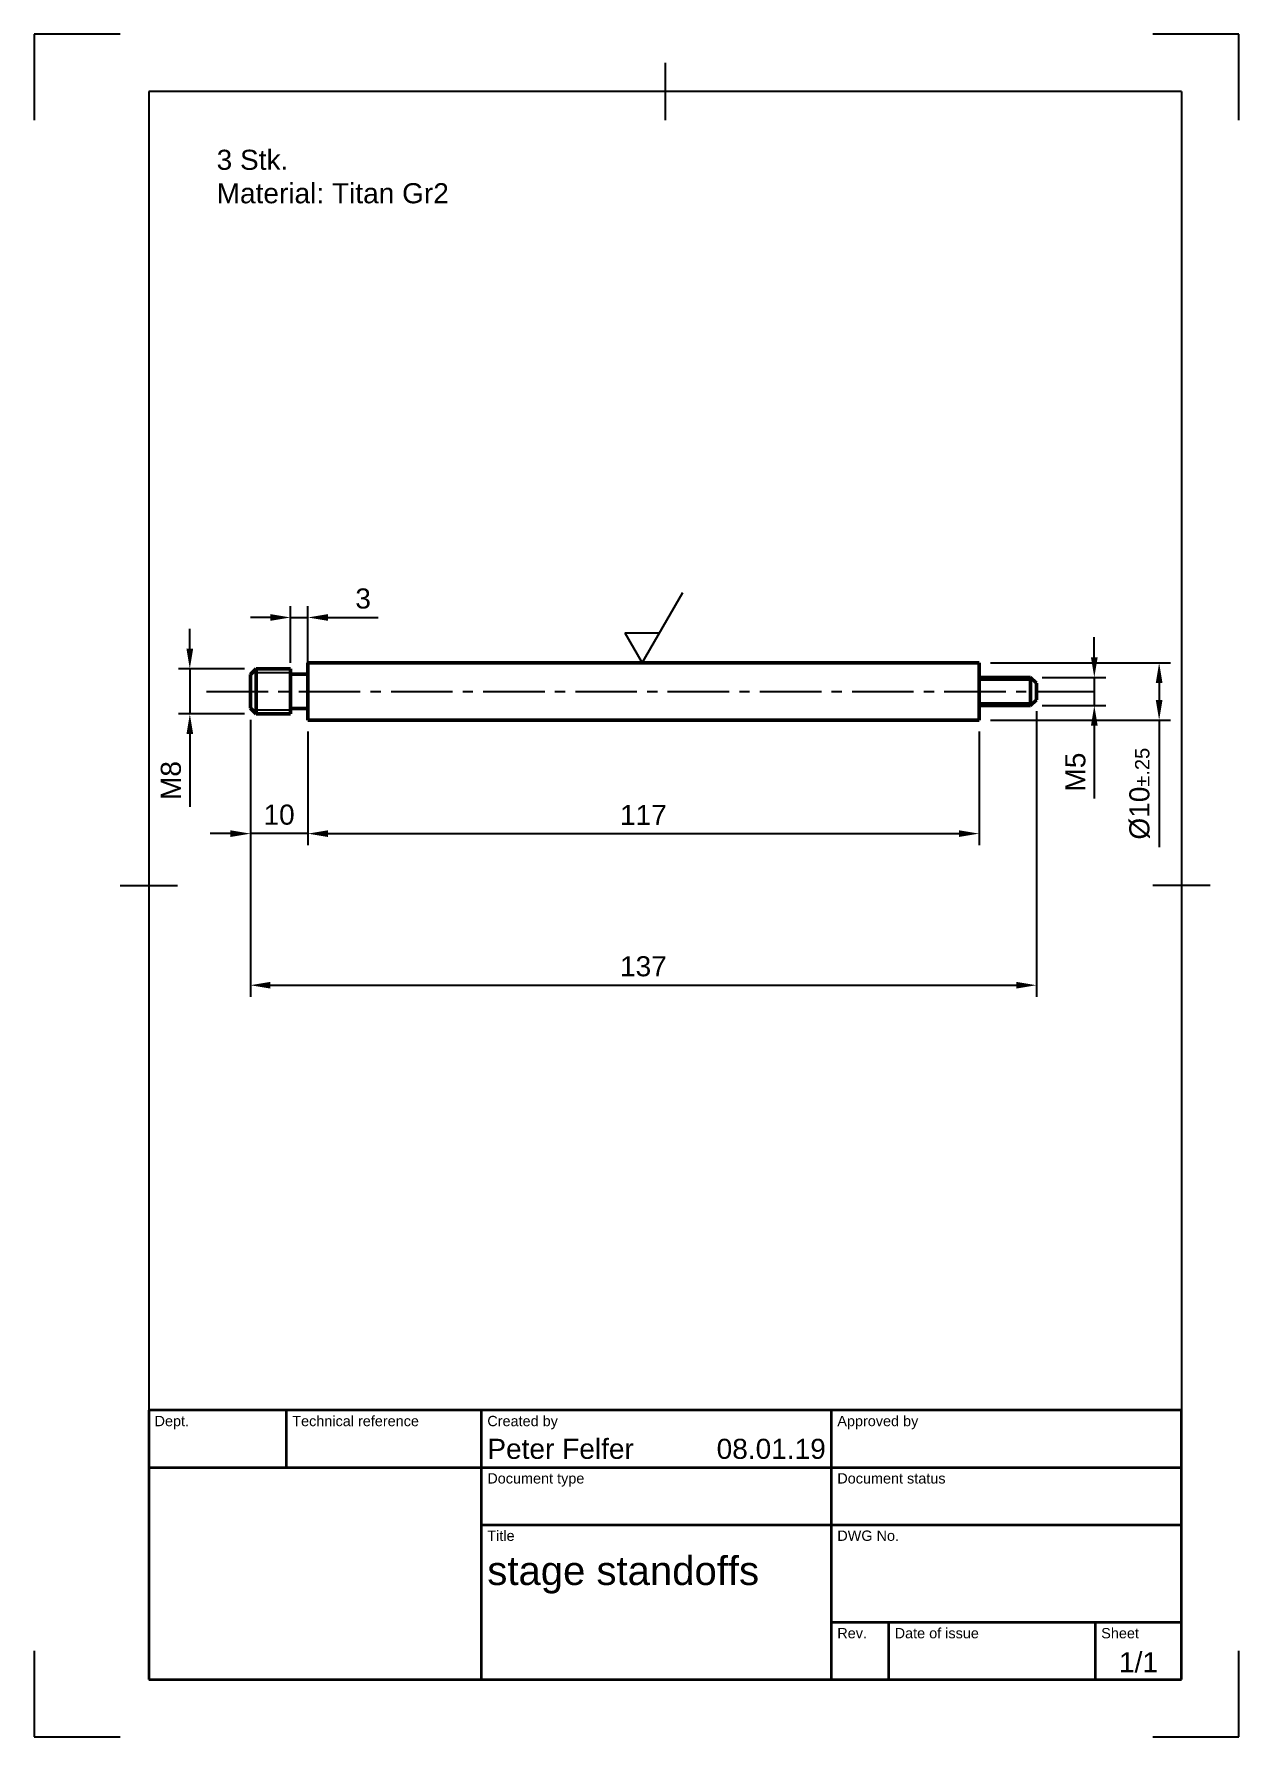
# Model space of a CAD drawing. Header units: millimetres. Extents: x 0 to 210, y 0 to 297.
import ezdxf
from ezdxf.enums import TextEntityAlignment as Align

# ---------------------------------------------------------------- set-up
doc = ezdxf.new("R2010")
doc.units = ezdxf.units.MM
doc.header["$LTSCALE"] = 0.75
doc.linetypes.add('CENTER2', pattern=[28.575, 19.05, -3.175, 3.175, -3.175])
for name, color, linetype, lineweight in [('Border', 7, 'Continuous', 25), ('FD_Dimensions', 7, 'Continuous', 25), ('GD&T Symbols', 7, 'Continuous', 25), ('Notes', 7, 'Continuous', 25), ('Smart Centers', 7, 'CENTER2', 25), ('TitleBlock', 7, 'Continuous', 35), ('Visible', 7, 'Continuous', 50), ('Visible Narrow', 7, 'Continuous', 25)]:
    doc.layers.add(name, color=color, linetype=linetype, lineweight=lineweight)
doc.styles.add('FusionTitle', font='')
doc.styles.get("Standard").update_dxf_attribs({"font": 'arial.ttf'})
doc.styles.get('FusionTitle').set_extended_font_data('Arial Unicode MS')
doc.dimstyles.new('Dim-ISO-25', dxfattribs={"dimtxt": 3.5, "dimasz": 3.5, "dimexe": 2, "dimexo": 2, "dimgap": 1.5, "dimtad": 1, "dimzin": 12, "dimdsep": 46, "dimtxsty": 'Standard', "dimcen": 0, "dimazin": 3, "dimtp": 0.1, "dimtm": 0.1, "dimtfac": 0.714, "dimtmove": 0, "dimatfit": 3, "dimfxl": 1, "dimtzin": 12, "dimarcsym": 0})

# ---------------------------------------------------------------- blocks, each defined once
blk = doc.blocks.new('ISO_A4(P)_SHEET')
at = {"layer": 'Border'}
for p, q in [((15, 297), (0, 297)), ((0, 297), (0, 282)), ((210, 297), (195, 297)), ((210, 282), (210, 297)), ((110, 292), (110, 282)), ((200, 287), (20, 287)), ((20, 287), (20, 10)), ((200, 287), (200, 10)), ((15, 148.5), (25, 148.5)), ((205, 148.5), (195, 148.5)), ((0, 15), (0, 0)), ((210, 0), (210, 15)), ((20, 10), (200, 10)), ((0, 0), (15, 0)), ((195, 0), (210, 0))]:
    blk.add_line(p, q, dxfattribs=at)
blk = doc.blocks.new('ISO_TITLEBLOCK')
at = {"layer": 'TitleBlock'}
for p, q in [((0, 47), (-180, 47)), ((-180, 47), (-180, 0)), ((-156, 37), (-156, 47)), ((-122, 0), (-122, 47)), ((-61, 0), (-61, 47)), ((0, 0), (0, 47)), ((-180, 37), (0, 37)), ((-122, 27), (0, 27)), ((-61, 10), (0, 10)), ((-51, 0), (-51, 10)), ((-15, 0), (-15, 10)), ((-180, 0), (0, 0))]:
    blk.add_line(p, q, dxfattribs=at)
at = {"layer": 'TitleBlock', "style": 'FusionTitle'}
for s, p in [('Dept.', (-179, 46)), ('Technical reference', (-155, 46)), ('Created by', (-121, 46)), ('Approved by', (-60, 46)), ('Document type', (-121, 36)), ('Document status', (-60, 36)), ('Title', (-121, 26)), ('DWG No.', (-60, 26)), ('Rev.', (-60, 9)), ('Date of issue', (-50, 9)), ('Sheet', (-14, 9))]:
    blk.add_text(s, height=1.8, dxfattribs=at).set_placement(p, align=Align.TOP_LEFT)
for tag, p, height in [('DEPT', (-179, 38.5), 3.5), ('TECHNICAL_REFERENCE', (-155, 38.5), 3.5), ('CREATED_BY', (-121, 38.5), 3.5), ('APPROVED_BY', (-60, 38.5), 3.5), ('DOCUMENT_TYPE', (-121, 28.5), 3.5), ('DOCUMENT_STATUS', (-60, 28.5), 3.5), ('TITLE_1', (-121, 16.5), 5), ('TITLE_2', (-121, 9), 5), ('TITLE_3', (-121, 1.5), 5), ('DATE_OF_ISSUE', (-50, 1.5), 3.5)]:
    blk.add_attdef(tag, p, '', height=height, dxfattribs=at)
for tag, p in [('CREATED_DATE', (-62, 38.5)), ('APPROVED_DATE', (-1, 38.5))]:
    blk.add_attdef(tag, text='', height=3.5, dxfattribs=at).set_placement(p, align=Align.RIGHT)
for tag, height, p in [('DRAWING_NUMBER', 5, (-30.5, 16.6)), ('REV', 3.5, (-56, 3.1)), ('SHEET', 3.5, (-7.5, 3.1))]:
    blk.add_attdef(tag, text='', height=height, dxfattribs=at).set_placement(p, align=Align.MIDDLE)
blk = doc.blocks.new('*U4')
at = {"layer": 'Smart Centers', "color": 0, "ltscale": 0.75, "transparency": 16777216}
blk.add_line((-76.137879, 0), (78.457869, 0), dxfattribs=at)
blk = doc.blocks.new('*D13')
at = {"layer": 'Defpoints', "color": 0, "transparency": 16777216}
for p in [(47.70181, 177.346299), (164.70181, 177.346299), (164.70181, 157.547309)]:
    blk.add_point(p, dxfattribs=at)
at = {"layer": 'FD_Dimensions', "lineweight": -2, "transparency": 16777216}
for p, q in [((47.70181, 175.346299), (47.70181, 155.547309)), ((164.70181, 175.346299), (164.70181, 155.547309)), ((51.20181, 157.547309), (161.20181, 157.547309))]:
    blk.add_line(p, q, dxfattribs=at)
at = {"layer": 'FD_Dimensions', "transparency": 16777216}
for points in [[(51.20181, 158.130643), (51.20181, 156.963976), (47.70181, 157.547309)], [(161.20181, 158.130643), (161.20181, 156.963976), (164.70181, 157.547309)]]:
    blk.add_solid(points, dxfattribs=at)
at = {"layer": 'FD_Dimensions', "color": 0, "transparency": 16777216, "insert": (106.20181, 160.804472), "char_height": 3.5, "attachment_point": 5}
blk.add_mtext('117', dxfattribs=at)
blk = doc.blocks.new('*D14')
at = {"layer": 'Defpoints', "color": 0, "transparency": 16777216}
for p in [(37.70181, 179.413299), (174.70181, 180.895799), (174.70181, 131.104611)]:
    blk.add_point(p, dxfattribs=at)
at = {"layer": 'FD_Dimensions', "lineweight": -2, "transparency": 16777216}
for p, q in [((174.70181, 178.895799), (174.70181, 129.104611)), ((37.70181, 177.413299), (37.70181, 129.104611)), ((41.20181, 131.104611), (171.20181, 131.104611))]:
    blk.add_line(p, q, dxfattribs=at)
at = {"layer": 'FD_Dimensions', "transparency": 16777216}
for points in [[(41.20181, 131.687944), (41.20181, 130.521278), (37.70181, 131.104611)], [(171.20181, 131.687944), (171.20181, 130.521278), (174.70181, 131.104611)]]:
    blk.add_solid(points, dxfattribs=at)
at = {"layer": 'FD_Dimensions', "color": 0, "transparency": 16777216, "insert": (106.20181, 134.39281), "char_height": 3.5, "attachment_point": 5}
blk.add_mtext('137', dxfattribs=at)
blk = doc.blocks.new('*D15')
at = {"layer": 'Defpoints', "color": 0, "transparency": 16777216}
for p in [(38.70181, 186.279299), (27.145273, 178.413299), (38.70181, 178.413299)]:
    blk.add_point(p, dxfattribs=at)
at = {"layer": 'FD_Dimensions', "lineweight": -2, "transparency": 16777216}
for p, q in [((27.145273, 189.779299), (27.145273, 193.279299)), ((36.70181, 186.279299), (25.145273, 186.279299)), ((27.145273, 186.279299), (27.145273, 178.413299)), ((36.70181, 178.413299), (25.145273, 178.413299)), ((27.145273, 174.913299), (27.145273, 162.19877))]:
    blk.add_line(p, q, dxfattribs=at)
at = {"layer": 'FD_Dimensions', "transparency": 16777216}
for points in [[(26.56194, 189.779299), (27.728607, 189.779299), (27.145273, 186.279299)], [(26.56194, 174.913299), (27.728607, 174.913299), (27.145273, 178.413299)]]:
    blk.add_solid(points, dxfattribs=at)
at = {"layer": 'FD_Dimensions', "color": 0, "transparency": 16777216, "insert": (23.858268, 166.806035), "char_height": 3.5, "attachment_point": 5, "rotation": 90}
blk.add_mtext('M8', dxfattribs=at)
blk = doc.blocks.new('*D16')
at = {"layer": 'Defpoints', "color": 0, "transparency": 16777216}
for p in [(47.70181, 195.245794), (44.70181, 185.346299), (47.70181, 185.346299)]:
    blk.add_point(p, dxfattribs=at)
at = {"layer": 'FD_Dimensions', "lineweight": -2, "transparency": 16777216}
for p, q in [((44.70181, 187.346299), (44.70181, 197.245794)), ((47.70181, 187.346299), (47.70181, 197.245794)), ((41.20181, 195.245794), (37.70181, 195.245794)), ((44.70181, 195.245794), (47.70181, 195.245794)), ((51.20181, 195.245794), (59.993761, 195.245794))]:
    blk.add_line(p, q, dxfattribs=at)
at = {"layer": 'FD_Dimensions', "transparency": 16777216}
for points in [[(41.20181, 195.829128), (41.20181, 194.662461), (44.70181, 195.245794)], [(51.20181, 195.829128), (51.20181, 194.662461), (47.70181, 195.245794)]]:
    blk.add_solid(points, dxfattribs=at)
at = {"layer": 'FD_Dimensions', "color": 0, "transparency": 16777216, "insert": (57.347785, 198.533993), "char_height": 3.5, "attachment_point": 5}
blk.add_mtext('3', dxfattribs=at)
blk = doc.blocks.new('*D17')
at = {"layer": 'Defpoints', "color": 0, "transparency": 16777216}
for p in [(164.70181, 187.346299), (164.70181, 177.346299), (196.096087, 177.346299)]:
    blk.add_point(p, dxfattribs=at)
at = {"layer": 'FD_Dimensions', "color": 0, "lineweight": -2, "transparency": 16777216}
for p, q in [((166.70181, 187.346299), (198.096087, 187.346299)), ((196.096087, 183.846299), (196.096087, 180.846299)), ((166.70181, 177.346299), (198.096087, 177.346299)), ((196.096087, 177.346299), (196.096087, 155.173304))]:
    blk.add_line(p, q, dxfattribs=at)
at = {"layer": 'FD_Dimensions', "color": 0, "transparency": 16777216}
for points in [[(195.512754, 183.846299), (196.67942, 183.846299), (196.096087, 187.346299)], [(195.512754, 180.846299), (196.67942, 180.846299), (196.096087, 177.346299)]]:
    blk.add_solid(points, dxfattribs=at)
at = {"layer": 'FD_Dimensions', "color": 0, "transparency": 16777216, "insert": (192.711196, 164.509802), "char_height": 3.5, "attachment_point": 5, "rotation": 90}
blk.add_mtext('%%C10{\\H2.499;±.25}', dxfattribs=at)
blk = doc.blocks.new('*D18')
at = {"layer": 'Defpoints', "color": 0, "transparency": 16777216}
for p in [(173.70181, 184.796799), (173.70181, 179.895799), (184.792829, 179.895799)]:
    blk.add_point(p, dxfattribs=at)
at = {"layer": 'FD_Dimensions', "lineweight": -2, "transparency": 16777216}
for p, q in [((184.792829, 188.296799), (184.792829, 191.796799)), ((175.70181, 184.796799), (186.792829, 184.796799)), ((184.792829, 184.796799), (184.792829, 179.895799)), ((175.70181, 179.895799), (186.792829, 179.895799)), ((184.792829, 176.395799), (184.792829, 163.66217))]:
    blk.add_line(p, q, dxfattribs=at)
at = {"layer": 'FD_Dimensions', "transparency": 16777216}
for points in [[(184.209496, 188.296799), (185.376163, 188.296799), (184.792829, 184.796799)], [(184.209496, 176.395799), (185.376163, 176.395799), (184.792829, 179.895799)]]:
    blk.add_solid(points, dxfattribs=at)
at = {"layer": 'FD_Dimensions', "color": 0, "transparency": 16777216, "insert": (181.512986, 168.278985), "char_height": 3.5, "attachment_point": 5, "rotation": 90}
blk.add_mtext('M5', dxfattribs=at)
blk = doc.blocks.new('*D19')
at = {"layer": 'Defpoints', "color": 0, "transparency": 16777216}
for p in [(37.70181, 179.413299), (47.70181, 177.346299), (37.70181, 157.544979)]:
    blk.add_point(p, dxfattribs=at)
at = {"layer": 'FD_Dimensions', "lineweight": -2, "transparency": 16777216}
for p, q in [((37.70181, 177.413299), (37.70181, 155.544979)), ((47.70181, 175.346299), (47.70181, 155.544979)), ((34.20181, 157.544979), (30.70181, 157.544979)), ((47.70181, 157.544979), (37.70181, 157.544979)), ((51.20181, 157.544979), (54.70181, 157.544979))]:
    blk.add_line(p, q, dxfattribs=at)
at = {"layer": 'FD_Dimensions', "transparency": 16777216}
for points in [[(34.20181, 158.128313), (34.20181, 156.961646), (37.70181, 157.544979)], [(51.20181, 158.128313), (51.20181, 156.961646), (47.70181, 157.544979)]]:
    blk.add_solid(points, dxfattribs=at)
at = {"layer": 'FD_Dimensions', "color": 0, "transparency": 16777216, "insert": (42.70181, 160.831985), "char_height": 3.5, "attachment_point": 5}
blk.add_mtext('10', dxfattribs=at)

msp = doc.modelspace()

# ---------------------------------------------------------------- linework, layer by layer
at = {"layer": 'GD&T Symbols'}
msp.add_line((102.943809, 192.596299), (109.005987, 192.596299), dxfattribs=at)
msp.add_lwpolyline([(102.943809, 192.596299), (105.974898, 187.346299), (113.047439, 199.596299)], dxfattribs=at)
at = {"layer": 'Visible', "extrusion": (-1, 4e-16, 0)}
for p, q in [((47.70181, 177.346299), (47.70181, 187.346299)), ((47.70181, 187.346299), (164.70181, 187.346299)), ((164.70181, 177.346299), (164.70181, 187.346299)), ((37.70181, 185.279299), (38.70181, 186.279299)), ((37.70181, 179.413299), (37.70181, 185.279299)), ((38.70181, 186.279299), (38.70181, 178.413299)), ((38.70181, 186.279299), (44.70181, 186.279299)), ((44.70181, 178.413299), (44.70181, 186.279299)), ((44.70181, 185.346299), (47.70181, 185.346299)), ((164.70181, 184.796799), (173.70181, 184.796799)), ((173.70181, 179.895799), (173.70181, 184.796799)), ((174.70181, 183.796799), (173.70181, 184.796799)), ((174.70181, 183.796799), (174.70181, 180.895799)), ((37.70181, 179.413299), (38.70181, 178.413299)), ((38.70181, 178.413299), (44.70181, 178.413299)), ((44.70181, 179.346299), (47.70181, 179.346299)), ((164.70181, 179.895799), (173.70181, 179.895799)), ((174.70181, 180.895799), (173.70181, 179.895799)), ((47.70181, 177.346299), (164.70181, 177.346299))]:
    msp.add_line(p, q, dxfattribs=at)
at = {"layer": 'Visible Narrow', "extrusion": (-1, 4e-16, 0)}
for p, q in [((44.70181, 185.569049), (37.99156, 185.569049)), ((174.15756, 184.341049), (164.70181, 184.341049)), ((37.99156, 179.123549), (44.70181, 179.123549)), ((164.70181, 180.351549), (174.15756, 180.351549))]:
    msp.add_line(p, q, dxfattribs=at)

# ---------------------------------------------------------------- block references
at = {"layer": 'Border'}
msp.add_blockref('ISO_A4(P)_SHEET', (0, 0), dxfattribs=at)
at = {"layer": 'Smart Centers', "ltscale": 0.75}
msp.add_blockref('*U4', (106.20181, 182.346299), dxfattribs=at)
at = {"layer": 'TitleBlock'}
msp.add_blockref('ISO_TITLEBLOCK', (200, 10), dxfattribs=at).add_auto_attribs({'CREATED_DATE': '08.01.19', 'SHEET': '1/1', 'TITLE_1': 'stage standoffs', 'CREATED_BY': 'Peter Felfer'})

# ---------------------------------------------------------------- texts
at = {"layer": 'Notes', "insert": (31.814838, 276.820704), "char_height": 3.5, "attachment_point": 1}
msp.add_mtext_dynamic_manual_height_columns('3 Stk.\\PMaterial: Titan Gr2', width=67.701548, gutter_width=17.5, heights=[0], dxfattribs=at)

# ---------------------------------------------------------------- dimensions: what is measured, and where the dimension line sits
at = {"layer": 'FD_Dimensions'}
for base, p1, p2, picture, middle in [((47.70181, 195.245794), (44.70181, 185.346299), (47.70181, 185.346299), '*D16', (57.347785, 198.533993)), ((174.70181, 131.104611), (37.70181, 179.413299), (174.70181, 180.895799), '*D14', (106.20181, 134.39281)), ((164.70181, 157.547309), (47.70181, 177.346299), (164.70181, 177.346299), '*D13', (106.20181, 160.804472))]:
    dim = msp.add_linear_dim(base=base, p1=p1, p2=p2, dimstyle='Dim-ISO-25', override={"dimlfac": 1, "dimclrd": 256, "dimclre": 256}, dxfattribs=at)
    dim.commit()
    dim.dimension.update_dxf_attribs({"geometry": picture, "text_midpoint": middle})
for base, p1, p2, text, override, picture, middle in [((27.145273, 178.413299), (38.70181, 186.279299), (38.70181, 178.413299), 'M8', {"dimlfac": 1, "dimclrd": 256, "dimclre": 256}, '*D15', (23.858268, 166.806035)), ((184.792829, 179.895799), (173.70181, 184.796799), (173.70181, 179.895799), 'M5', {"dimlfac": 1, "dimclrd": 256, "dimclre": 256}, '*D18', (181.512986, 168.278985)), ((196.096087, 177.346299), (164.70181, 187.346299), (164.70181, 177.346299), '%%C<>', {"dimgap": 1.5, "dimlfac": 1, "dimtol": 1, "dimlim": 0, "dimtp": 0.25, "dimtm": 0.25}, '*D17', (192.711196, 164.509802))]:
    dim = msp.add_linear_dim(base=base, p1=p1, p2=p2, angle=90, text=text, dimstyle='Dim-ISO-25', override=override, dxfattribs=at)
    dim.commit()
    dim.dimension.update_dxf_attribs({"geometry": picture, "text_midpoint": middle})
dim = msp.add_linear_dim(base=(37.70181, 157.544979), p1=(47.70181, 177.346299), p2=(37.70181, 179.413299), angle=180, dimstyle='Dim-ISO-25', override={"dimlfac": 1, "dimclrd": 256, "dimclre": 256}, dxfattribs=at)
dim.commit()
dim.dimension.update_dxf_attribs({"geometry": '*D19', "text_midpoint": (42.70181, 160.831985)})

doc.saveas('drawing.dxf')
